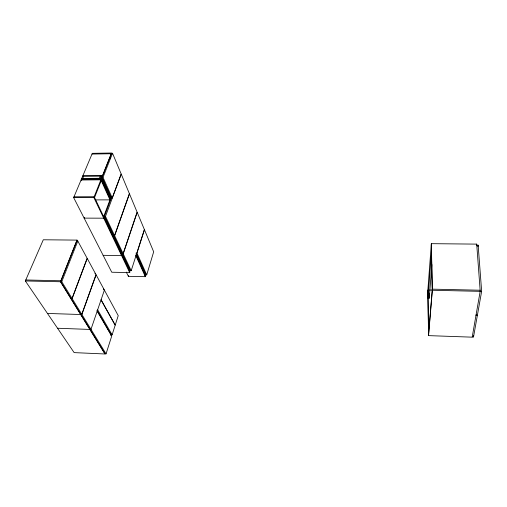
<?xml version="1.0" encoding="UTF-8"?>
<svg xmlns="http://www.w3.org/2000/svg" width="507" height="507" viewBox="0 0 507 507"><rect width="100%" height="100%" fill="white"/><g stroke="black" fill="none" stroke-linecap="round" stroke-linejoin="round"><path stroke-width="0.76" d="M428.554 335.621L432.344 290.257L480.224 291.348L476.707 244.12L431.349 243.671L427.819 290.72L428.554 335.621L472.194 337.168L480.192 291.252L481.65 291.291L478.139 245.185L476.757 245.173M431.463 252.892L428.009 298.122L429.252 298.154L431.894 264.61M428.535 334.563L432.319 289.148L480.142 290.226M476.574 244.976L476.707 244.12M477.898 246.725L478.139 245.185M472.201 336.914L473.525 336.959L477.385 315.253L475.997 315.208M481.65 291.291L477.417 315.081L476.029 315.043M146.719 274.889L153.672 251.821L144.438 229.696L136.941 253.082L146.719 274.889L145.845 274.87L136.034 253.069M144.894 275.257L145.3 273.9L136.383 254.083M126.319 272.107L128.366 276.328L145.344 276.683L145.566 275.947L135.99 254.736M106.039 353.867L81.874 314.473L80.79 314.441L105.038 353.823L106.039 353.867L111.711 336.09L97.059 310.93M97.04 310.474L111.122 334.823L112.104 334.861L115.178 325.228L101.064 299.967M128.366 276.328L128.601 275.599M82.622 176.335L102.332 176.144L111.489 153.019L92.306 153.336L73.661 197.603L111.762 272.234L129.703 272.582L129.957 271.809L94.175 196.741L74.003 196.805M110.475 335.241L110.957 333.739M131.193 270.687L144.381 229.557L137.163 212.275L123.207 253.804L131.193 270.687L130.267 270.668L122.25 253.792L123.207 253.804M129.26 271.074L129.722 269.648L104.176 215.881M123.157 253.696L137.118 212.167L129.462 193.826L114.645 235.73L123.157 253.696L122.2 253.684L113.669 235.717L114.645 235.73M121.141 254.07L121.629 252.619M121.851 254.806L121.585 255.591L103.13 255.319M104.391 290.099L90.981 329.322L89.929 329.284M114.557 235.533L129.38 193.63L121.236 174.123L105.481 216.362L114.557 235.533L113.574 235.527L104.474 216.362L105.481 216.362M81.779 314.327L96.026 274.661L87.236 258.443L72.14 298.61L81.779 314.327L80.702 314.289L71.031 298.579L72.14 298.61M81.874 314.473L96.102 274.813L118.232 315.646L115.222 325.082L101.115 299.821M111.47 197.477L103.72 218.187L84.137 218.124L84.454 217.326M112.224 197.926L121.167 173.958L112.529 153.26L111.534 153.279L101.989 177.387L111.229 197.933L112.224 197.926L103.01 177.38L112.529 153.26M72.045 298.452L87.147 258.285L77.812 241.053L76.715 241.04L60.625 281.677L70.936 298.42L72.045 298.452L61.772 281.702L77.812 241.053M110.146 198.37L110.678 196.957L101.311 176.157L100.468 178.287M103.669 216.654L109.962 199.866L95.354 199.897M94.549 197.521L101.235 180.612M109.544 159.585L110.399 157.424M60.51 281.759L77.001 240.109L43.298 239.773L25.35 280.954L74.136 352.612L104.987 353.981L60.51 281.759L25.35 280.954M129.703 272.582L93.858 197.546L101.489 178.28L81.728 178.451M99.442 178.299L100.297 176.163M82.736 178.445L83.63 176.322M92.001 154.052L111.204 153.741L111.54 154.534M102.636 175.384L82.939 175.574L83.313 176.354M101.989 177.387L103.01 177.38M81.405 179.218L101.185 179.047L110.583 199.84M110.133 196.963L111.667 196.957M73.661 197.603L93.858 197.546M25.775 279.978L60.897 280.77M60.625 281.677L61.772 281.702M429.448 290.042L432.585 290.112M47.468 313.44L80.689 314.524M89.891 329.214L90.937 329.252M57.544 328.244L89.878 329.442M97.674 309.834L112.104 334.861M77.001 240.109L77.419 240.876M94.955 273.203L95.322 273.888M103.352 288.679L104.049 289.966M81.462 180.771L81.082 179.985L100.88 179.82L110.298 200.607M101.489 178.28L110.875 199.074M135.749 255.484L145.344 276.683M473.424 335.4L473.525 336.959M431.349 243.671L432.344 290.257M431.286 244.513L432.249 289.966M429.176 293.724L429.252 298.154M427.876 290.004L428.592 333.879"/></g></svg>
